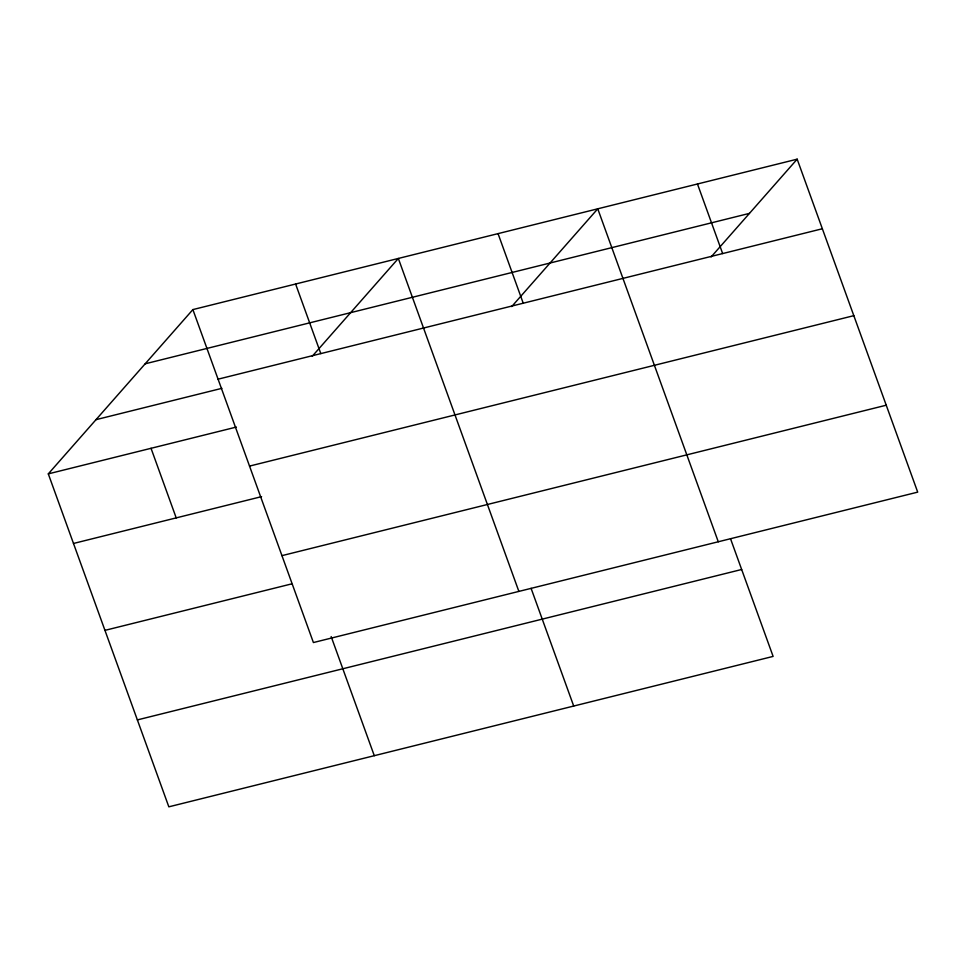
<?xml version="1.0" encoding="UTF-8"?>
<svg xmlns="http://www.w3.org/2000/svg" width="966" height="966" viewBox="0 0 966 966"><rect width="100%" height="100%" fill="white"/><g stroke="black" fill="none" stroke-linecap="round" stroke-linejoin="round"><path stroke-width="1.45" d="M730.513 538.702L773.114 656.409L168.833 806.827L48.3 473.871L192.886 309.591L797.167 159.173L917.7 492.129L313.407 642.547L192.886 309.591M312.284 356.225L398.342 258.453L518.875 591.409M511.702 306.584L597.761 208.813L718.281 541.769M711.121 256.944L797.167 159.173M145.166 363.808L749.459 213.377M218.075 379.179L822.356 228.749M96.008 419.667L221.89 388.332M48.3 473.871L236.392 427.057M249.53 466.095L853.823 315.665M73.488 543.46L261.581 496.633M281.951 555.643L886.233 405.213M104.944 630.363L291.599 583.911M137.365 719.912L741.659 569.493M697.464 183.987L722.653 253.575M498.045 233.627L523.234 303.215M531.095 588.342L573.707 706.049M295.608 284.028L320.797 353.604M331.169 636.594L374.289 755.69M151.034 448.296L176.21 517.885"/></g></svg>
